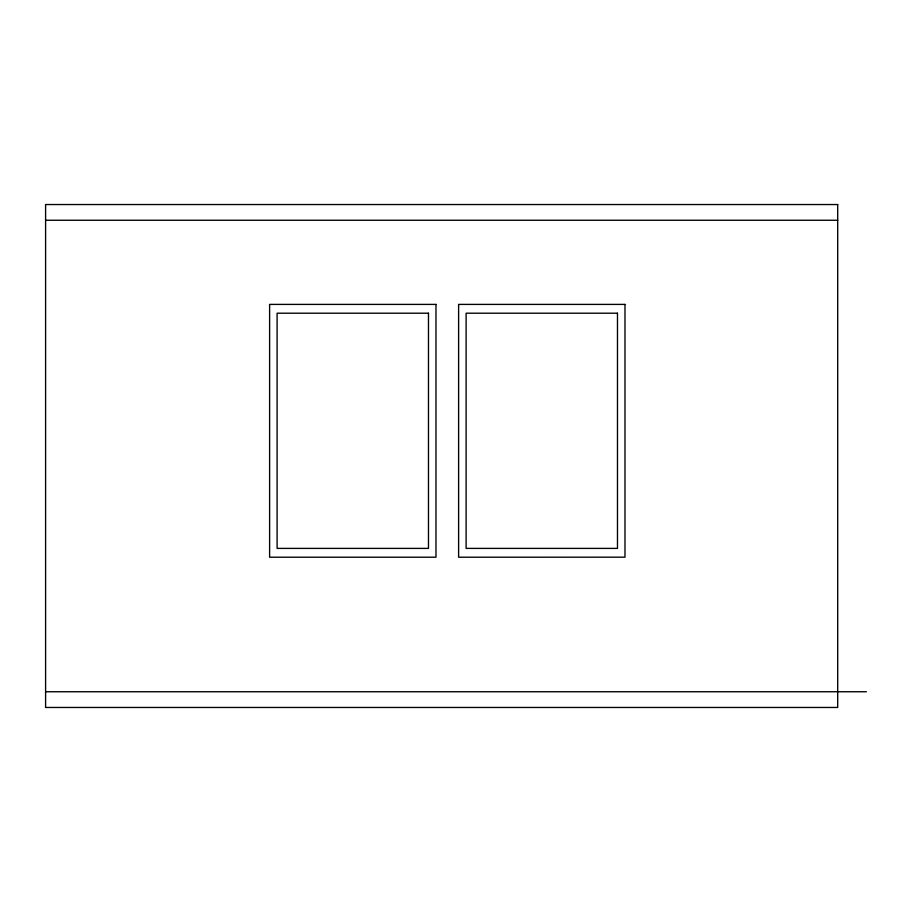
<?xml version="1.0" encoding="UTF-8"?>
<svg xmlns="http://www.w3.org/2000/svg" width="912" height="912" viewBox="0 0 912 912"><rect width="100%" height="100%" fill="white"/><g stroke="black" fill="none" stroke-linecap="round" stroke-linejoin="round"><path stroke-width="1.37" d="M45.6 220.259L837.695 220.259M45.6 691.741L866.4 691.741M837.695 204.539L45.6 204.539L45.6 707.461L837.695 707.461L837.695 204.539M435.982 304.403L269.61 304.403L269.61 557.209L435.982 557.209L435.982 304.403M624.982 304.403L458.611 304.403L458.611 557.209L624.982 557.186L624.982 304.403M428.48 313.204L277.1 313.204L277.1 548.397L428.48 548.397L428.48 313.204M617.481 313.204L466.112 313.204L466.112 548.397L617.481 548.397L617.481 313.204"/></g></svg>
